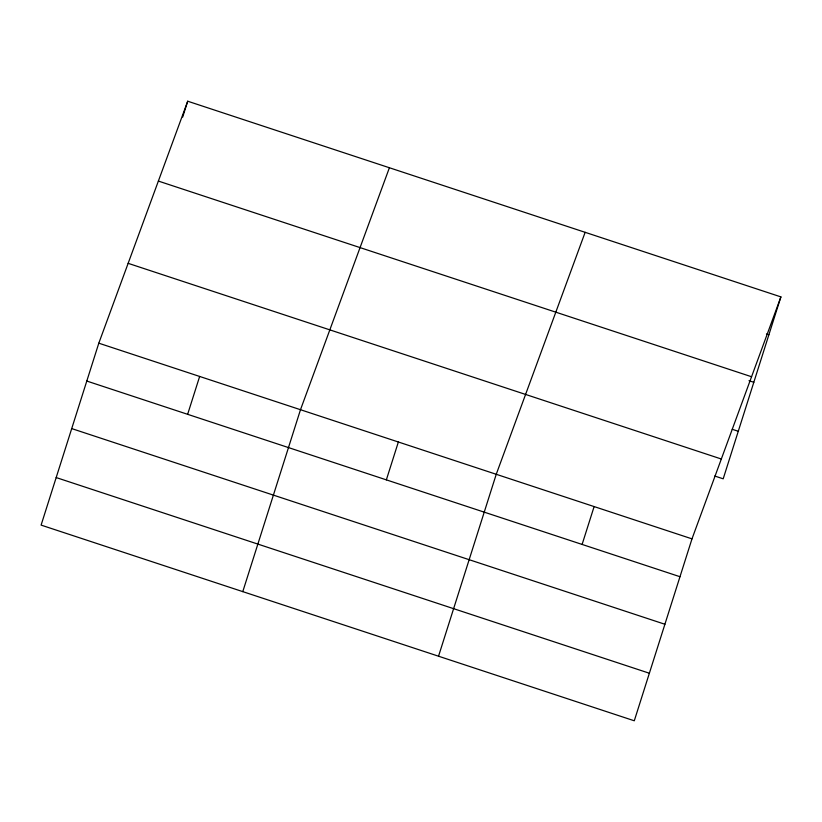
<?xml version="1.0" encoding="UTF-8"?>
<svg xmlns="http://www.w3.org/2000/svg" width="822" height="822" viewBox="0 0 822 822"><rect width="100%" height="100%" fill="white"/><g stroke="black" fill="none" stroke-linecap="round" stroke-linejoin="round"><path stroke-width="1.23" d="M98.804 343.185L41.1 525.104L634.286 720.781L691.99 538.862L780.9 296.896L187.714 101.219L98.804 343.185L691.99 538.862M182.679 117.094L187.714 101.219M187.642 414.309L199.654 376.455M242.778 591.635L300.492 409.716L389.402 167.75M386.361 479.863L398.362 442M438.537 656.203L496.241 474.294L585.151 232.318M582.11 544.431L594.121 506.578M780.9 296.896L723.196 478.815L714.739 476.02M766.474 333.958L768.889 334.749M158.379 181.076L751.565 376.743M748.976 380.699L753.815 382.292M732.227 429.279L738.269 431.273M128.15 263.338L721.336 459.015M86.793 381.048L679.979 576.715M71.719 428.591L664.906 624.258M56.184 477.561L649.37 673.239"/></g></svg>
